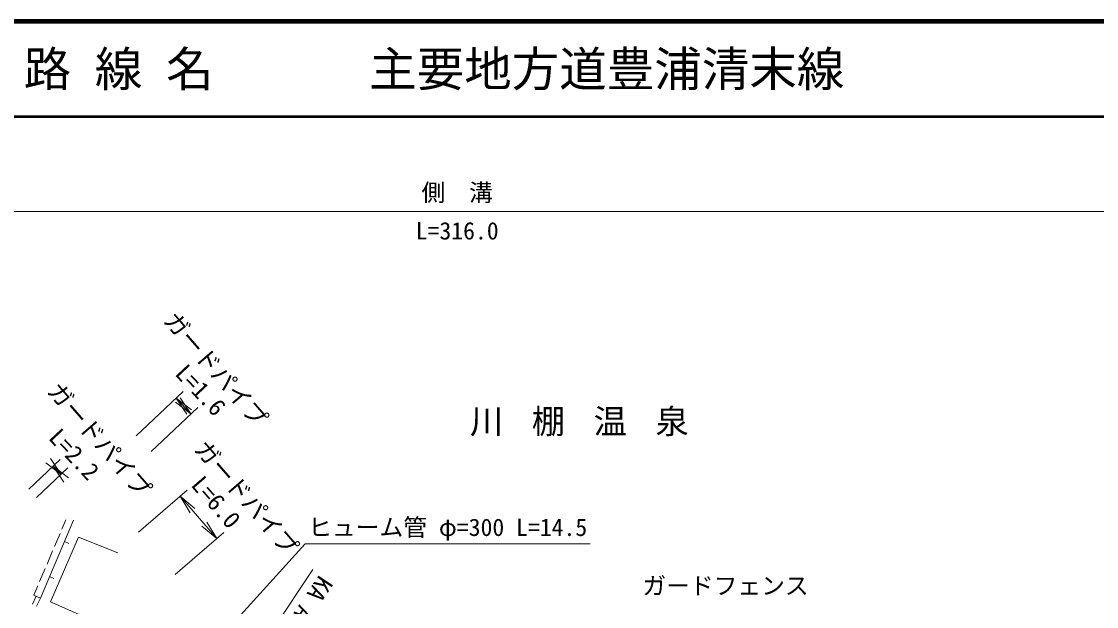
# Model space of a CAD drawing. Units: millimetres, scale not verified. Extents: x 40000 to 680000, y 20000 to 380000.
# Drawn here: x 180156 to 293268, y 318412 to 380000 of the extents above; entities that cross this region are included whole.
import ezdxf
from ezdxf.enums import TextEntityAlignment as Align

# ---------------------------------------------------------------- set-up
doc = ezdxf.new("R2010")
doc.units = ezdxf.units.MM
doc.header["$LTSCALE"] = 1000
doc.layers.add('M-BMK-HTXT', color=7, linetype='Continuous')
doc.layers.add('M-TTL-TXT', color=7, linetype='Continuous')
for name, color, linetype, lineweight in [('M-STR-HTXT', 7, 'Continuous', 13), ('M-TTL', 2, 'Continuous', 140), ('M-TTL-LINE', 7, 'Continuous', 50), ('M-WORK', 1, 'Continuous', 13)]:
    doc.layers.add(name, color=color, linetype=linetype, lineweight=lineweight)
doc.styles.add('ＭＳ ゴシック', font='')
doc.styles.get('ＭＳ ゴシック').set_extended_font_data('MS Gothic')

# ---------------------------------------------------------------- blocks, each defined once
blk = doc.blocks.new('open_arrow')
at = {"color": 0, "linetype": 'Continuous', "lineweight": -2}
blk.add_lwpolyline([(7.5, 1.25), (0, 0), (7.5, -1.25)], dxfattribs=at)

msp = doc.modelspace()

# ---------------------------------------------------------------- linework, layer by layer
at = {"layer": 'M-STR-HTXT'}
for p, q in [((88295, 360000), (364088, 360000)), ((192225, 336394), (197160, 341032)), ((193783, 334735), (198719, 339373)), ((196432, 340347), (197990, 338688)), ((180915, 330775), (184224, 333884)), ((181739, 329899), (185047, 333007)), ((183495, 333199), (184319, 332322)), ((192475, 326237), (197597, 330675)), ((196841, 330020), (200704, 325562)), ((196338, 321779), (201460, 326217)), ((191385, 293192), (210819, 322301))]:
    msp.add_line(p, q, dxfattribs=at)
msp.add_lwpolyline([(191684, 304797), (210000, 325000), (240000, 325000)], dxfattribs=at)
at = {"layer": 'M-TTL'}
msp.add_line((680000, 380000), (40000, 380000), dxfattribs=at)
at = {"layer": 'M-TTL-LINE'}
msp.add_line((40000, 370000), (680000, 370000), dxfattribs=at)
at = {"layer": 'M-WORK'}
for p, q in [((182138, 319291), (185641, 327519)), ((184412, 326567), (184819, 327527)), ((183630, 324726), (184216, 326107)), ((186146, 325718), (183197, 318895)), ((184673, 325245), (185133, 325049)), ((190302, 324060), (186146, 325718)), ((182848, 322885), (183434, 324266)), ((182066, 321045), (182652, 322425)), ((183106, 321565), (183566, 321369)), ((181463, 319624), (181871, 320584)), ((181707, 319504), (181306, 318662)), ((182138, 319291), (181463, 319624)), ((182138, 319291), (181730, 318434)), ((183197, 318895), (188135, 316722))]:
    msp.add_line(p, q, dxfattribs=at)

# ---------------------------------------------------------------- block references
at = {"layer": 'M-STR-HTXT', "xscale": 267, "yscale": 267}
for p, rotation in [((196432, 340347), 313.2), ((197990, 338688), 133.2), ((184319, 332322), 133.2), ((183495, 333199), 313.2), ((196841, 330020), 310.9), ((200704, 325562), 130.9)]:
    msp.add_blockref('open_arrow', p, dxfattribs=dict(at, rotation=rotation))

# ---------------------------------------------------------------- texts
at = {"layer": 'M-BMK-HTXT', "insert": (240355, 337752), "char_height": 2566, "attachment_point": 5, "style": 'ＭＳ ゴシック'}
msp.add_mtext('\\T1.86;川棚温泉', dxfattribs=at)
at = {"layer": 'M-STR-HTXT', "style": 'ＭＳ ゴシック'}
for s, p in [('側\u3000溝', (226000, 362000)), ('ヒューム管 φ=300 L=14.5', (225000, 326750)), ('ガードフェンス', (254234, 320598))]:
    msp.add_text(s, height=1833, dxfattribs=at).set_placement(p, align=Align.MIDDLE_CENTER)
msp.add_text('L=316.0', height=1833, dxfattribs=at).set_placement((226000, 356500), align=Align.BOTTOM_CENTER)
for s, rotation, p in [('ガードパイプ', 310.91, (200607, 343409)), ('ガードパイプ', 310.91, (188372, 335976)), ('ガードパイプ', 310.91, (203828, 329877)), ('KA A=70', 236.271, (209830, 317670))]:
    msp.add_text(s, height=1833, rotation=rotation, dxfattribs=at).set_placement(p, align=Align.MIDDLE_CENTER)
for s, rotation, p in [('L=1.6', 313.216, (197940, 340202)), ('L=2.2', 313.216, (184636, 333445)), ('L=6.0', 310.91, (199528, 328446))]:
    msp.add_text(s, height=1833, rotation=rotation, dxfattribs=at).set_placement(p, align=Align.BOTTOM_CENTER)
at = {"layer": 'M-TTL-TXT', "style": 'ＭＳ ゴシック'}
for s, p in [('路 線 名', (180380, 375000)), ('主要地方道豊浦清末線', (216734, 375000))]:
    msp.add_text(s, height=3666, dxfattribs=at).set_placement(p, align=Align.MIDDLE_LEFT)

doc.saveas('drawing.dxf')
